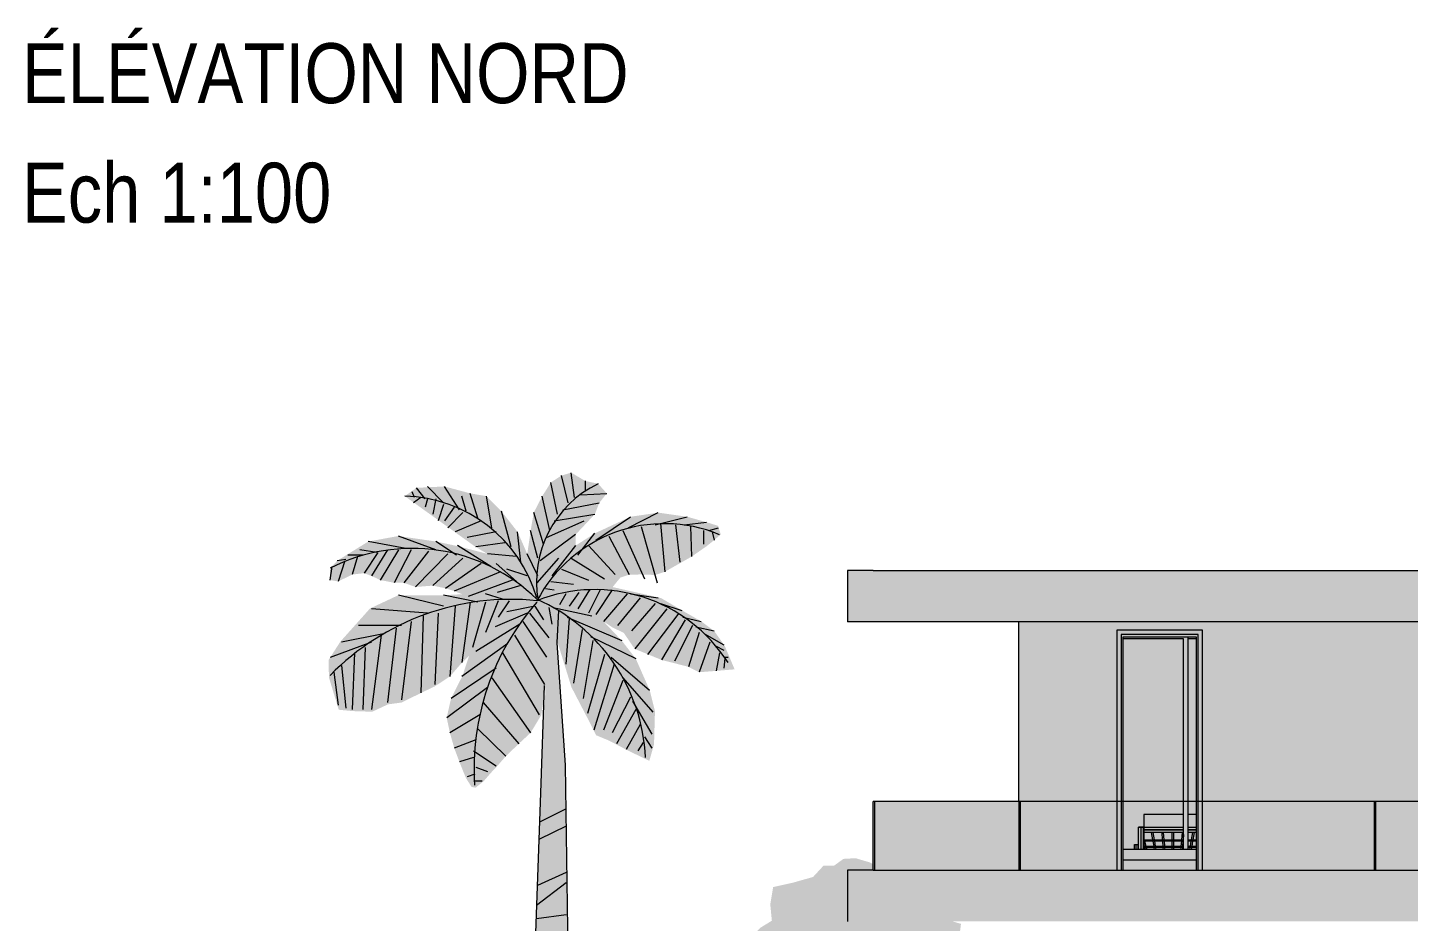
# Model space of a CAD drawing. Header units: centimetres. Extents: x -4381 to 5639, y -3920 to 4826.
# Drawn here: x 101.51 to 117.63, y 35.3 to 45.74 of the extents above; entities that cross this region are included whole.
import ezdxf
from ezdxf.xclip import XClip

# ---------------------------------------------------------------- set-up
doc = ezdxf.new("R2010")
doc.units = ezdxf.units.CM
doc.header["$MEASUREMENT"] = 0
doc.header["$XCLIPFRAME"] = 0
doc.set_wipeout_variables(frame=1)
doc.linetypes.add('Wipeout_Contour', pattern=[100, 0, -100])
for name, color, linetype, lineweight, true_color in [('00-TREES_Pen_No__178', 7, 'Continuous', 5, 0xbda888), ('00-TREES_Pen_No__181', 7, 'Continuous', 5, 0xddeaa8), ('00-TREES_Pen_No__185', 7, 'Continuous', 5, 0xbce39b), ('Dalles_Pen_No__61', 7, 'Continuous', 5, 0x6a6a6a), ('Structural - Bearing_Pen_No__102', 7, 'Continuous', 5, 0xcccccc), ('Structural - Bearing_Pen_No__112', 7, 'Continuous', 5, 0xd5aaaa), ('Structural - Bearing_Pen_No__61', 7, 'Continuous', 5, 0x6a6a6a), ('veg_Pen_No__158', 7, 'Continuous', 5, 0x7b6544)]:
    doc.layers.add(name, color=color, linetype=linetype, lineweight=lineweight, true_color=true_color)
for name, color, linetype, lineweight in [('01- MOBILIER_Pen_No__1', 7, 'Continuous', 5), ('0_Pen_No__7', 7, 'Continuous', 5), ('Dalles_Pen_No__1', 7, 'Continuous', 5), ('Structural - Bearing_Pen_No__1', 7, 'Continuous', 5), ('Structural - Bearing_Pen_No__18', 9, 'Continuous', 5)]:
    doc.layers.add(name, color=color, linetype=linetype, lineweight=lineweight)
for name, color, linetype in [('Dalles', 7, 'Continuous'), ('Drawing & Figure', 7, 'Continuous'), ('Structural - Bearing', 7, 'Continuous')]:
    doc.layers.add(name, color=color, linetype=linetype)
doc.styles.add('GENERATED_STYLE_2', font='')
doc.styles.get('GENERATED_STYLE_2').set_extended_font_data('Arial Narrow Occidental')

# ---------------------------------------------------------------- blocks, each defined once
blk = doc.blocks.new('Drawing_12_12', base_point=(564.438, 32.204))
at = {"layer": '00-TREES_Pen_No__178', "linetype": 'Continuous', "lineweight": 0, "ltscale": 10, "true_color": 0x5e5444}
blk.add_hatch(color=251, dxfattribs=at).paths.add_polyline_path([(107.688, 38.589), (107.63, 38.776), (107.586, 38.651), (107.595, 38.588), (107.522, 37.525), (107.448, 35.49), (107.412, 34.412), (107.387, 33.882), (107.314, 31.406), (107.834, 31.406), (107.856, 32.012), (107.809, 35.397), (107.784, 37.128), (107.729, 37.929)])
at = {"layer": '00-TREES_Pen_No__181', "linetype": 'Continuous', "ltscale": 10}
blk.add_hatch(color=256, dxfattribs=at).paths.add_polyline_path([(105.023, 38.359), (105.026, 38.153), (105.141, 37.776), (105.308, 37.76), (105.532, 37.753), (105.716, 37.839), (105.874, 37.86), (106.101, 37.972), (106.264, 38.05), (106.439, 38.165), (106.569, 38.314), (106.663, 38.408), (106.586, 38.172), (106.452, 37.908), (106.401, 37.683), (106.439, 37.506), (106.489, 37.329), (106.555, 37.153), (106.627, 36.976), (106.692, 36.874), (106.739, 36.866), (106.834, 36.943), (106.918, 37.04), (106.992, 37.119), (107.091, 37.233), (107.242, 37.378), (107.38, 37.506), (107.504, 37.711), (107.534, 37.893), (107.611, 38.388), (107.593, 38.616), (107.64, 38.744), (107.688, 38.589), (107.858, 38.039), (108.063, 37.644), (108.146, 37.478), (108.296, 37.416), (108.511, 37.303), (108.767, 37.179), (108.822, 37.371), (108.833, 37.759), (108.771, 38.005), (108.608, 38.374), (108.445, 38.583), (108.232, 38.808), (108.343, 38.734), (108.468, 38.675), (108.596, 38.487), (108.909, 38.358), (109.223, 38.278), (109.348, 38.214), (109.549, 38.23), (109.763, 38.248), (109.647, 38.523), (109.524, 38.696), (109.373, 38.808), (109.148, 38.937), (108.903, 39.081), (108.339, 39.209), (108.428, 39.319), (108.533, 39.355), (108.687, 39.356), (108.833, 39.35), (108.947, 39.387), (109.26, 39.564), (109.43, 39.682), (109.524, 39.757), (109.601, 39.824), (109.574, 39.902), (109.573, 39.923), (109.436, 39.966), (109.21, 40.03), (108.872, 40.078), (108.546, 40.03), (108.132, 39.837), (107.906, 39.693), (107.906, 39.821), (108.132, 40.062), (108.182, 40.191), (108.27, 40.303), (108.169, 40.416), (108.019, 40.448), (107.856, 40.545), (107.743, 40.512), (107.618, 40.432), (107.517, 40.271), (107.417, 40.078), (107.381, 39.862), (107.342, 39.596), (107.229, 39.853), (107.041, 40.094), (106.865, 40.271), (106.677, 40.303), (106.376, 40.384), (106.05, 40.368), (105.912, 40.271), (106.617, 39.765), (106.74, 39.677), (106.878, 39.596), (106.539, 39.685), (106.276, 39.741), (105.837, 39.805), (105.486, 39.741), (105.122, 39.516), (105.041, 39.429), (105.035, 39.291), (105.135, 39.275), (105.298, 39.355), (105.436, 39.371), (105.524, 39.339), (105.624, 39.291), (105.787, 39.259), (105.9, 39.259), (106.038, 39.21), (106.238, 39.226), (106.389, 39.194), (106.489, 39.162), (106.583, 39.125), (106.364, 39.114), (105.837, 39.114), (105.506, 38.959), (105.16, 38.572)])
at = {"layer": '00-TREES_Pen_No__185', "linetype": 'Continuous', "lineweight": 0, "ltscale": 10, "true_color": 0x5e714d}
h = blk.add_hatch(color=77, dxfattribs=at)
h.paths.add_polyline_path([(112.857, 33.43), (112.737, 33.552), (112.706, 33.653), (112.727, 33.783), (112.647, 33.917), (112.559, 34.059), (112.601, 34.25), (112.55, 34.412), (112.502, 34.566), (112.382, 34.688), (112.363, 34.879), (112.393, 35.032), (112.454, 35.121), (112.394, 35.182), (112.406, 35.275), (112.305, 35.305), (112.205, 35.346), (112.065, 35.569), (112.014, 35.723), (111.864, 35.724), (111.65, 35.766), (111.581, 35.836), (111.348, 35.991), (111.175, 36.042), (111.033, 36.034), (110.923, 35.954), (110.801, 35.955), (110.679, 35.823), (110.444, 35.756), (110.213, 35.705), (110.179, 35.503), (110.198, 35.312), (110.067, 35.232), (109.892, 35.06), (109.882, 34.849), (109.749, 34.778), (109.759, 34.688), (109.718, 34.567), (109.575, 34.435), (109.583, 34.326), (109.623, 34.192), (109.562, 34.152), (109.621, 33.97), (109.579, 33.849), (109.469, 33.8), (109.497, 33.606), (109.556, 33.444), (109.547, 33.375), (109.494, 33.274), (109.404, 33.263), (109.464, 33.132), (109.553, 33.019), (109.644, 32.888), (109.643, 32.726), (109.57, 32.655), (109.581, 32.533), (109.67, 32.483), (109.862, 32.34), (109.983, 32.238), (110.043, 32.125), (110.03, 31.992), (110.131, 31.89), (110.263, 31.828), (110.251, 31.727), (110.209, 31.545), (110.301, 31.484), (110.472, 31.482), (110.625, 31.574), (110.675, 31.654), (110.676, 31.704), (110.816, 31.552), (110.896, 31.47), (110.977, 31.398), (111.016, 31.195), (111.045, 30.911), (111.044, 30.749), (110.962, 30.568), (110.939, 30.536), (111.326, 30.536), (111.296, 30.86), (111.269, 31.092), (111.191, 31.428), (111.221, 31.61), (111.305, 32.002), (111.41, 32.024), (111.49, 32.001), (111.579, 31.87), (111.57, 31.789), (111.658, 31.687), (111.852, 31.674), (111.983, 31.734), (111.995, 31.855), (112.084, 31.805), (112.117, 31.906), (112.29, 32.22), (112.424, 32.401), (112.455, 32.563), (112.568, 32.683), (112.61, 32.874), (112.571, 33.027), (112.592, 33.157), (112.674, 33.249), (112.825, 33.309)])
h.paths.add_polyline_path([(111.098, 32.022), (111.019, 31.631), (110.898, 31.661), (110.692, 31.868), (110.697, 31.885), (110.75, 31.966), (110.831, 32.017), (110.953, 32.037)], flags=0)
at = {"layer": 'veg_Pen_No__158', "linetype": 'Continuous', "ltscale": 10}
for p, q in [((107.818, 40.191), (107.743, 40.512)), ((107.894, 40.255), (107.856, 40.545)), ((106.025, 40.255), (106, 40.32)), ((106.151, 40.239), (106.05, 40.368)), ((106.364, 40.191), (106.176, 40.384)), ((106.552, 40.111), (106.376, 40.384)), ((107.693, 40.062), (107.618, 40.432)), ((108.019, 40.448), (108.019, 40.336)), ((106.101, 40.255), (106.013, 40.191)), ((106.176, 40.239), (106.151, 40.143)), ((106.276, 40.239), (106.238, 40.062)), ((106.364, 40.175), (106.301, 39.982)), ((106.489, 40.143), (106.376, 39.982)), ((106.627, 40.094), (106.577, 40.271)), ((106.765, 40.014), (106.677, 40.303)), ((106.928, 39.902), (106.865, 40.271)), ((107.605, 39.869), (107.517, 40.271)), ((107.756, 40.111), (108.182, 40.191)), ((107.969, 40.287), (108.27, 40.303)), ((106.59, 40.078), (106.414, 39.902)), ((106.803, 39.982), (106.502, 39.853)), ((107.154, 39.677), (107.041, 40.094)), ((107.53, 39.709), (107.417, 40.078)), ((107.568, 39.789), (108.007, 39.982)), ((107.655, 39.982), (108.132, 40.062)), ((108.144, 39.757), (108.546, 40.03)), ((108.521, 39.902), (108.872, 40.078)), ((108.834, 39.934), (109.21, 40.03)), ((106.978, 39.853), (106.64, 39.789)), ((107.267, 39.5), (107.229, 39.853)), ((107.467, 39.548), (107.38, 39.869)), ((107.906, 39.821), (107.492, 39.516)), ((107.931, 39.58), (108.132, 39.837)), ((108.458, 39.869), (108.709, 39.307)), ((108.671, 39.918), (108.859, 39.259)), ((108.897, 39.95), (108.947, 39.387)), ((109.072, 39.934), (109.122, 39.5)), ((109.173, 39.934), (109.436, 39.966)), ((109.248, 39.918), (109.26, 39.564)), ((109.398, 39.869), (109.398, 39.709)), ((109.461, 39.869), (109.574, 39.902)), ((109.499, 39.853), (109.524, 39.757)), ((105.925, 39.66), (105.486, 39.741)), ((106.276, 39.644), (105.837, 39.805)), ((106.514, 39.58), (106.276, 39.741)), ((106.916, 39.451), (106.527, 39.693)), ((107.079, 39.725), (106.74, 39.677)), ((107.906, 39.693), (107.63, 39.339)), ((108.057, 39.693), (108.37, 39.355)), ((108.295, 39.805), (108.533, 39.355)), ((105.223, 39.532), (105.122, 39.516)), ((105.21, 39.516), (105.135, 39.275)), ((105.423, 39.58), (105.248, 39.58)), ((105.361, 39.564), (105.298, 39.355)), ((105.586, 39.612), (105.386, 39.644)), ((105.599, 39.612), (105.436, 39.371)), ((105.712, 39.644), (105.524, 39.339)), ((105.837, 39.644), (105.624, 39.291)), ((105.988, 39.644), (105.787, 39.259)), ((106.188, 39.628), (105.9, 39.259)), ((106.414, 39.596), (106.038, 39.21)), ((106.59, 39.548), (106.238, 39.226)), ((107.217, 39.564), (106.878, 39.596)), ((107.467, 39.339), (107.342, 39.596)), ((107.706, 39.548), (107.455, 39.259)), ((107.856, 39.548), (108.245, 39.307)), ((105.06, 39.451), (105.035, 39.291)), ((106.803, 39.484), (106.389, 39.194)), ((107.028, 39.387), (106.489, 39.162)), ((107.217, 39.275), (106.978, 39.484)), ((107.342, 39.339), (107.104, 39.419)), ((107.743, 39.419), (108.057, 39.291)), ((107.166, 39.291), (106.652, 39.098)), ((107.267, 39.226), (106.991, 39.146)), ((107.555, 39.194), (107.655, 39.178)), ((107.618, 39.275), (107.881, 39.242)), ((108.069, 39.178), (107.931, 38.953)), ((108.195, 39.178), (108.057, 38.905)), ((108.332, 39.178), (108.144, 38.889)), ((106.364, 38.985), (105.837, 39.114)), ((106.765, 39.034), (106.364, 39.114)), ((106.677, 39.034), (106.577, 38.326)), ((106.853, 39.034), (106.702, 38.503)), ((107.053, 39.066), (106.853, 39.13)), ((107.003, 39.05), (106.853, 38.68)), ((107.129, 39.05), (107.003, 38.857)), ((107.793, 39.13), (107.718, 39.001)), ((107.944, 39.146), (107.831, 38.985)), ((108.508, 39.13), (108.232, 38.808)), ((108.659, 39.082), (108.395, 38.76)), ((108.546, 39.13), (108.872, 39.082)), ((108.834, 39.017), (108.558, 38.696)), ((108.897, 39.017), (109.148, 38.937)), ((106.176, 38.905), (105.524, 38.953)), ((106.126, 38.873), (106.101, 37.972)), ((106.301, 38.905), (106.264, 38.069)), ((106.502, 38.985), (106.439, 38.165)), ((107.342, 38.905), (106.966, 38.744)), ((107.43, 38.985), (107.104, 38.921)), ((107.367, 38.905), (107.593, 38.616)), ((107.43, 38.985), (107.53, 38.825)), ((107.593, 38.969), (107.63, 38.776)), ((107.643, 38.969), (108.094, 38.873)), ((107.706, 38.937), (107.687, 38.561)), ((107.806, 38.857), (108.445, 38.583)), ((108.972, 38.953), (108.596, 38.487)), ((109.11, 38.905), (108.746, 38.423)), ((109.16, 38.857), (109.373, 38.808)), ((105.875, 38.76), (105.373, 38.76)), ((105.812, 38.728), (105.712, 37.86)), ((105.988, 38.808), (105.875, 37.892)), ((107.254, 38.776), (106.74, 38.455)), ((107.292, 38.808), (107.568, 38.39)), ((107.831, 38.841), (107.793, 38.31)), ((107.981, 38.712), (107.881, 38.085)), ((109.185, 38.825), (108.909, 38.358)), ((109.273, 38.76), (109.06, 38.342)), ((109.311, 38.744), (109.524, 38.696)), ((105.524, 38.567), (105.041, 38.386)), ((105.662, 38.664), (105.173, 38.567)), ((105.637, 38.648), (105.524, 37.78)), ((107.116, 38.551), (106.577, 38.165)), ((107.191, 38.648), (107.543, 38.069)), ((107.686, 38.559), (107.784, 37.128)), ((108.107, 38.583), (107.994, 37.908)), ((108.082, 38.632), (108.608, 38.374)), ((109.348, 38.68), (109.223, 38.278)), ((109.474, 38.567), (109.348, 38.214)), ((109.411, 38.664), (109.637, 38.535)), ((105.323, 38.439), (105.298, 37.78)), ((105.448, 38.503), (105.423, 37.78)), ((107.053, 38.439), (107.48, 37.715)), ((108.245, 38.423), (108.044, 37.731)), ((108.32, 38.39), (108.771, 38.005)), ((109.549, 38.519), (109.637, 38.471)), ((109.586, 38.439), (109.549, 38.23)), ((109.649, 38.374), (109.637, 38.262)), ((109.649, 38.39), (109.687, 38.39)), ((105.085, 38.214), (105.135, 37.828)), ((105.173, 38.294), (105.223, 37.796)), ((106.978, 38.262), (106.452, 37.908)), ((108.358, 38.31), (108.119, 37.539)), ((106.928, 38.149), (107.38, 37.506)), ((107.54, 38.059), (107.497, 36.806)), ((108.458, 38.117), (108.232, 37.539)), ((108.458, 38.149), (108.809, 37.747)), ((106.878, 38.037), (106.401, 37.683)), ((108.546, 37.924), (108.332, 37.506)), ((106.828, 37.86), (107.242, 37.378)), ((108.608, 37.78), (108.383, 37.378)), ((108.571, 37.876), (108.796, 37.49)), ((106.79, 37.715), (106.439, 37.506)), ((108.659, 37.603), (108.496, 37.313)), ((106.74, 37.426), (106.489, 37.329)), ((106.765, 37.555), (107.091, 37.233)), ((108.709, 37.458), (108.796, 37.329)), ((106.715, 37.297), (106.978, 37.121)), ((108.696, 37.394), (108.633, 37.297)), ((106.715, 37.217), (106.552, 37.169)), ((106.74, 37.104), (106.878, 37.056)), ((107.784, 37.128), (107.856, 32.012)), ((106.728, 37.024), (106.64, 36.992)), ((106.728, 36.944), (106.815, 36.944)), ((107.497, 36.806), (107.389, 33.763)), ((107.797, 36.618), (107.484, 36.464)), ((107.797, 36.417), (107.484, 36.263)), ((107.797, 35.876), (107.46, 35.722)), ((107.797, 35.753), (107.448, 35.49)), ((107.797, 35.382), (107.448, 35.335))]:
    blk.add_line(p, q, dxfattribs=at)
for centre, radius, start, end in [((108.728, 39.265), 1.279, 115.8877, 189.715), ((105.872, 38.624), 1.647, 16.118, 88.5968), ((108.943, 38.269), 1.68, 67.4695, 152.3289), ((105.996, 37.572), 2.088, 45.6787, 117.2229), ((108.133, 37.338), 1.841, 32.4678, 111.6169), ((107.154, 36.104), 2.961, 84.1773, 135.5566), ((109.66, 37.091), 2.939, 138.6215, 183.8057), ((106.599, 37.121), 2.125, 2.5867, 66.2408)]:
    blk.add_arc(centre, radius, start, end, dxfattribs=at)
at = {"color": 254, "linetype": 'Wipeout_Contour', "lineweight": 0, "ltscale": 525.444129}
blk.add_wipeout([(111.08, 39.204), (111.08, 38.804), (139.68, 38.804), (139.68, 39.204)], dxfattribs=at).dxf.layer = 'Dalles'
at = {"layer": 'Dalles_Pen_No__61', "linetype": 'Continuous', "ltscale": 10}
blk.add_hatch(color=256, dxfattribs=at).paths.add_polyline_path([(111.08, 39.204), (111.08, 38.804), (139.68, 38.804), (139.68, 39.204)])
at = {"color": 254, "linetype": 'Wipeout_Contour', "lineweight": 0, "ltscale": 467.403518}
blk.add_wipeout([(111.38, 35.704), (111.38, 35.904), (111.08, 35.904), (111.08, 35.704)], dxfattribs=at).dxf.layer = 'Structural - Bearing'
at = {"layer": 'Structural - Bearing_Pen_No__61', "linetype": 'Continuous', "ltscale": 10}
blk.add_hatch(color=256, dxfattribs=at).paths.add_polyline_path([(111.38, 35.704), (111.38, 35.904), (111.08, 35.904), (111.08, 35.704)])
at = {"color": 254, "linetype": 'Wipeout_Contour', "lineweight": 0, "ltscale": 471.881306}
blk.add_wipeout([(111.38, 39.204), (111.38, 39.404), (111.08, 39.404), (111.08, 39.204)], dxfattribs=at).dxf.layer = 'Structural - Bearing'
at = {"layer": 'Structural - Bearing_Pen_No__61', "linetype": 'Continuous', "ltscale": 10}
blk.add_hatch(color=256, dxfattribs=at).paths.add_polyline_path([(111.38, 39.204), (111.38, 39.404), (111.08, 39.404), (111.08, 39.204)])
at = {"layer": 'Dalles_Pen_No__1', "linetype": 'Continuous', "ltscale": 10}
blk.add_line((111.08, 39.204), (111.08, 38.804), dxfattribs=at)
at = {"layer": 'Structural - Bearing_Pen_No__1', "linetype": 'Continuous', "ltscale": 10}
blk.add_line((111.08, 39.404), (111.08, 39.204), dxfattribs=at)
at = {"color": 254, "linetype": 'Wipeout_Contour', "lineweight": 0, "ltscale": 522.322384}
blk.add_wipeout([(111.38, 35.704), (139.68, 35.704), (139.68, 35.904), (111.38, 35.904)], dxfattribs=at).dxf.layer = 'Structural - Bearing'
at = {"layer": 'Structural - Bearing_Pen_No__61', "linetype": 'Continuous', "ltscale": 10}
blk.add_hatch(color=256, dxfattribs=at).paths.add_polyline_path([(111.38, 35.704), (139.68, 35.704), (139.68, 35.904), (111.38, 35.904)])
at = {"color": 254, "linetype": 'Wipeout_Contour', "lineweight": 0, "ltscale": 526.37172}
blk.add_wipeout([(111.38, 39.204), (139.68, 39.204), (139.68, 39.404), (111.38, 39.404)], dxfattribs=at).dxf.layer = 'Structural - Bearing'
at = {"layer": 'Structural - Bearing_Pen_No__61', "linetype": 'Continuous', "ltscale": 10}
blk.add_hatch(color=256, dxfattribs=at).paths.add_polyline_path([(111.38, 39.204), (139.68, 39.204), (139.68, 39.404), (111.38, 39.404)])
at = {"layer": 'Structural - Bearing_Pen_No__1', "linetype": 'Continuous', "ltscale": 10}
for q in [(111.08, 39.404), (139.68, 39.404)]:
    blk.add_line((111.38, 39.404), q, dxfattribs=at)
at = {"color": 254, "linetype": 'Wipeout_Contour', "lineweight": 0, "ltscale": 521.419134}
blk.add_wipeout([(111.08, 35.704), (111.08, 35.304), (139.68, 35.304), (139.68, 35.704)], dxfattribs=at).dxf.layer = 'Dalles'
at = {"color": 254, "linetype": 'Wipeout_Contour', "lineweight": 0, "ltscale": 522.339041}
blk.add_wipeout([(111.38, 36.704), (111.38, 35.904), (139.4, 35.904), (139.4, 36.704)], dxfattribs=at).dxf.layer = 'Structural - Bearing'
at = {"layer": 'Dalles_Pen_No__61', "linetype": 'Continuous', "ltscale": 10}
blk.add_hatch(color=256, dxfattribs=at).paths.add_polyline_path([(111.08, 35.704), (111.08, 35.304), (139.68, 35.304), (139.68, 35.704)])
at = {"layer": 'Structural - Bearing_Pen_No__102', "linetype": 'Continuous', "ltscale": 10}
blk.add_hatch(color=256, dxfattribs=at).paths.add_polyline_path([(111.38, 36.704), (111.38, 35.904), (139.4, 35.904), (139.4, 36.704)])
at = {"layer": '01- MOBILIER_Pen_No__1', "linetype": 'Continuous', "ltscale": 10}
for p, q in [((114.54, 36.554), (114.54, 36.553)), ((115.005, 36.554), (114.54, 36.554)), ((114.54, 36.553), (114.54, 36.552)), ((114.54, 36.552), (114.54, 36.55)), ((114.54, 36.55), (114.54, 36.547)), ((114.54, 36.547), (114.54, 36.544)), ((114.54, 36.544), (114.54, 36.54)), ((114.54, 36.54), (114.54, 36.535)), ((114.54, 36.535), (114.54, 36.531)), ((114.54, 36.531), (114.54, 36.526)), ((114.54, 36.526), (114.54, 36.521)), ((114.54, 36.521), (114.54, 36.401)), ((115.151, 36.554), (115.055, 36.554)), ((114.485, 36.403), (114.48, 36.403)), ((114.48, 36.144), (114.48, 36.403)), ((114.48, 36.403), (114.485, 36.403)), ((114.498, 36.403), (114.485, 36.403)), ((114.485, 36.403), (114.498, 36.403)), ((114.508, 36.403), (114.498, 36.403)), ((114.498, 36.403), (114.508, 36.403)), ((114.508, 36.144), (114.508, 36.403)), ((114.508, 36.403), (114.508, 36.403)), ((114.508, 36.333), (114.51, 36.333)), ((114.508, 36.328), (114.51, 36.328)), ((114.51, 36.403), (114.515, 36.403)), ((114.515, 36.403), (114.51, 36.403)), ((114.51, 36.144), (114.51, 36.403)), ((114.515, 36.403), (114.528, 36.403)), ((114.528, 36.403), (114.515, 36.403)), ((114.528, 36.403), (114.538, 36.403)), ((114.538, 36.403), (114.528, 36.403)), ((114.538, 36.403), (114.538, 36.403)), ((114.538, 36.144), (114.538, 36.403)), ((114.54, 36.401), (114.54, 36.391)), ((115.005, 36.401), (114.54, 36.401)), ((114.54, 36.391), (114.54, 36.378)), ((114.54, 36.378), (114.54, 36.373)), ((115.005, 36.373), (114.54, 36.373)), ((114.54, 36.373), (114.54, 36.371)), ((114.54, 36.371), (114.54, 36.361)), ((115.005, 36.371), (114.54, 36.371)), ((114.54, 36.361), (114.54, 36.348)), ((114.54, 36.348), (114.54, 36.343)), ((115.005, 36.343), (114.54, 36.343)), ((114.54, 36.343), (114.54, 36.274)), ((114.54, 36.258), (114.54, 36.274)), ((114.54, 36.274), (114.544, 36.258)), ((114.646, 36.258), (114.631, 36.343)), ((114.646, 36.343), (114.661, 36.258)), ((114.76, 36.258), (114.753, 36.343)), ((114.768, 36.343), (114.775, 36.258)), ((114.872, 36.258), (114.872, 36.343)), ((114.887, 36.343), (114.887, 36.258)), ((114.984, 36.258), (114.992, 36.343)), ((115.005, 36.319), (114.999, 36.258)), ((115.151, 36.401), (115.055, 36.401)), ((115.151, 36.373), (115.055, 36.373)), ((115.151, 36.371), (115.055, 36.371)), ((115.151, 36.343), (115.055, 36.343)), ((115.098, 36.258), (115.113, 36.343)), ((115.128, 36.343), (115.113, 36.258)), ((115.151, 36.144), (114.301, 36.144)), ((114.43, 36.204), (114.435, 36.204)), ((114.43, 36.144), (114.43, 36.204)), ((114.435, 36.204), (114.447, 36.204)), ((114.447, 36.204), (114.452, 36.204)), ((114.452, 36.204), (114.458, 36.204)), ((114.452, 36.144), (114.452, 36.204)), ((114.458, 36.204), (114.469, 36.204)), ((114.469, 36.204), (114.475, 36.204)), ((114.475, 36.196), (114.475, 36.204)), ((114.48, 36.204), (114.475, 36.204)), ((114.475, 36.181), (114.475, 36.196)), ((114.475, 36.174), (114.475, 36.181)), ((114.475, 36.166), (114.475, 36.174)), ((114.48, 36.174), (114.475, 36.174)), ((114.475, 36.151), (114.475, 36.166)), ((114.475, 36.144), (114.475, 36.151)), ((114.54, 36.204), (114.538, 36.204)), ((114.54, 36.174), (114.538, 36.174)), ((114.54, 36.243), (114.54, 36.258)), ((114.54, 36.258), (115.005, 36.258)), ((114.54, 36.217), (114.54, 36.243)), ((115.005, 36.243), (114.54, 36.243)), ((114.549, 36.182), (114.54, 36.217)), ((114.54, 36.217), (114.54, 36.182)), ((114.54, 36.167), (114.54, 36.182)), ((114.54, 36.182), (115.005, 36.182)), ((115.005, 36.167), (114.54, 36.167)), ((114.54, 36.167), (114.54, 36.144)), ((114.548, 36.243), (114.565, 36.182)), ((114.56, 36.144), (114.553, 36.167)), ((114.569, 36.167), (114.575, 36.144)), ((114.66, 36.182), (114.649, 36.243)), ((114.667, 36.144), (114.663, 36.167)), ((114.664, 36.243), (114.675, 36.182)), ((114.678, 36.167), (114.682, 36.144)), ((114.767, 36.182), (114.761, 36.243)), ((114.77, 36.144), (114.768, 36.167)), ((114.777, 36.243), (114.782, 36.182)), ((114.783, 36.167), (114.785, 36.144)), ((114.872, 36.182), (114.872, 36.243)), ((114.872, 36.144), (114.872, 36.167)), ((114.887, 36.243), (114.887, 36.182)), ((114.887, 36.167), (114.887, 36.144)), ((114.974, 36.144), (114.976, 36.167)), ((114.977, 36.182), (114.983, 36.243)), ((114.991, 36.167), (114.989, 36.144)), ((114.998, 36.243), (114.993, 36.182)), ((115.055, 36.258), (115.151, 36.258)), ((115.151, 36.243), (115.055, 36.243)), ((115.055, 36.182), (115.151, 36.182)), ((115.151, 36.167), (115.055, 36.167)), ((115.077, 36.144), (115.082, 36.167)), ((115.084, 36.182), (115.095, 36.243)), ((115.097, 36.167), (115.093, 36.144)), ((115.11, 36.243), (115.1, 36.182)), ((114.301, 36.024), (115.151, 36.024))]:
    blk.add_line(p, q, dxfattribs=at)
at = {"layer": 'Dalles_Pen_No__1', "linetype": 'Continuous', "ltscale": 10}
blk.add_line((111.08, 35.704), (111.08, 35.304), dxfattribs=at)
at = {"layer": 'Structural - Bearing_Pen_No__1', "linetype": 'Continuous', "ltscale": 10}
for p, q in [((111.38, 35.904), (111.38, 36.704)), ((111.4, 35.904), (111.4, 36.704)), ((111.08, 35.904), (111.08, 35.704)), ((111.38, 35.904), (111.08, 35.904)), ((111.38, 35.904), (139.68, 35.904))]:
    blk.add_line(p, q, dxfattribs=at)
at = {"color": 254, "linetype": 'Wipeout_Contour', "lineweight": 0, "ltscale": 481.226654}
blk.add_wipeout([(114.226, 36.704), (114.276, 36.704), (114.276, 38.654), (114.226, 38.654)], dxfattribs=at).dxf.layer = 'Structural - Bearing'
at = {"color": 254, "linetype": 'Wipeout_Contour', "lineweight": 0, "ltscale": 484.836886}
blk.add_wipeout([(115.176, 38.654), (115.176, 36.704), (115.226, 36.704), (115.226, 38.654)], dxfattribs=at).dxf.layer = 'Structural - Bearing'
at = {"layer": 'Structural - Bearing_Pen_No__18', "linetype": 'Continuous', "ltscale": 10}
for points in [[(114.226, 36.704), (114.276, 36.704), (114.276, 38.654), (114.226, 38.654)], [(115.176, 38.654), (115.176, 36.704), (115.226, 36.704), (115.226, 38.654)]]:
    blk.add_hatch(color=256, dxfattribs=at).paths.add_polyline_path(points)
at = {"color": 254, "linetype": 'Wipeout_Contour', "lineweight": 0, "ltscale": 726.089929}
blk.add_wipeout([(115.226, 38.704), (114.226, 38.704), (114.226, 38.654), (114.276, 38.654), (115.176, 38.654), (115.226, 38.654)], dxfattribs=at).dxf.layer = 'Structural - Bearing'
at = {"layer": 'Structural - Bearing_Pen_No__18', "linetype": 'Continuous', "ltscale": 10}
blk.add_hatch(color=256, dxfattribs=at).paths.add_polyline_path([(115.226, 38.704), (114.226, 38.704), (114.226, 38.654), (114.276, 38.654), (115.176, 38.654), (115.226, 38.654)])
at = {"color": 254, "linetype": 'Wipeout_Contour', "lineweight": 0, "ltscale": 481.353217}
blk.add_wipeout([(114.276, 38.629), (114.276, 36.704), (114.301, 36.704), (114.301, 38.629)], dxfattribs=at).dxf.layer = 'Structural - Bearing'
at = {"color": 254, "linetype": 'Wipeout_Contour', "lineweight": 0, "ltscale": 484.678539}
blk.add_wipeout([(115.151, 36.704), (115.176, 36.704), (115.176, 38.629), (115.151, 38.629)], dxfattribs=at).dxf.layer = 'Structural - Bearing'
at = {"layer": 'Structural - Bearing_Pen_No__18', "linetype": 'Continuous', "ltscale": 10}
for points in [[(114.276, 38.629), (114.276, 36.704), (114.301, 36.704), (114.301, 38.629)], [(115.151, 36.704), (115.176, 36.704), (115.176, 38.629), (115.151, 38.629)]]:
    blk.add_hatch(color=256, dxfattribs=at).paths.add_polyline_path(points)
at = {"color": 254, "linetype": 'Wipeout_Contour', "lineweight": 0, "ltscale": 726.02652}
blk.add_wipeout([(114.276, 38.654), (114.276, 38.629), (114.301, 38.629), (115.151, 38.629), (115.176, 38.629), (115.176, 38.654)], dxfattribs=at).dxf.layer = 'Structural - Bearing'
at = {"layer": 'Structural - Bearing_Pen_No__18', "linetype": 'Continuous', "ltscale": 10}
blk.add_hatch(color=256, dxfattribs=at).paths.add_polyline_path([(114.276, 38.654), (114.276, 38.629), (114.301, 38.629), (115.151, 38.629), (115.176, 38.629), (115.176, 38.654)])
at = {"color": 254, "linetype": 'Wipeout_Contour', "lineweight": 0, "ltscale": 483.013836}
blk.add_wipeout([(114.301, 38.629), (114.301, 36.704), (115.151, 36.704), (115.151, 38.629)], dxfattribs=at).dxf.layer = 'Structural - Bearing'
at = {"layer": 'Structural - Bearing_Pen_No__102', "linetype": 'Continuous', "ltscale": 10}
blk.add_hatch(color=256, dxfattribs=at).paths.add_polyline_path([(114.301, 38.629), (114.301, 36.704), (115.151, 36.704), (115.151, 38.629)])
at = {"color": 254, "linetype": 'Wipeout_Contour', "lineweight": 0, "ltscale": 2021.141832}
blk.add_wipeout([(113.08, 38.804), (113.08, 36.704), (114.226, 36.704), (114.226, 38.704), (115.226, 38.704), (115.226, 36.704), (120.676, 36.704), (120.676, 38.704), (122.676, 38.704), (122.676, 36.704), (124.98, 36.704), (124.98, 38.704), (125.98, 38.704), (125.98, 36.704), (127.68, 36.704), (127.68, 38.804)], dxfattribs=at).dxf.layer = 'Structural - Bearing'
at = {"layer": 'Structural - Bearing_Pen_No__112', "linetype": 'Continuous', "ltscale": 10}
blk.add_hatch(color=256, dxfattribs=at).paths.add_polyline_path([(113.08, 38.804), (113.08, 36.704), (114.226, 36.704), (114.226, 38.704), (115.226, 38.704), (115.226, 36.704), (120.676, 36.704), (120.676, 38.704), (122.676, 38.704), (122.676, 36.704), (124.98, 36.704), (124.98, 38.704), (125.98, 38.704), (125.98, 36.704), (127.68, 36.704), (127.68, 38.804)])
at = {"layer": 'Dalles_Pen_No__1', "linetype": 'Continuous', "ltscale": 10}
blk.add_line((139.68, 38.804), (111.08, 38.804), dxfattribs=at)
at = {"layer": 'Structural - Bearing_Pen_No__1', "linetype": 'Continuous', "ltscale": 10}
for p, q in [((113.08, 36.704), (113.08, 38.804)), ((114.226, 38.704), (114.226, 35.904)), ((115.226, 38.704), (114.226, 38.704)), ((115.226, 35.904), (115.226, 38.704)), ((114.276, 38.654), (114.276, 35.904)), ((115.176, 38.654), (114.276, 38.654)), ((114.301, 35.904), (114.301, 38.629)), ((114.301, 38.629), (115.151, 38.629)), ((115.005, 38.604), (114.301, 38.604)), ((115.005, 36.144), (115.005, 38.604)), ((115.055, 38.629), (115.055, 38.604)), ((115.055, 38.604), (115.055, 36.144)), ((115.151, 38.604), (115.055, 38.604)), ((115.151, 38.629), (115.151, 35.904)), ((115.176, 35.904), (115.176, 38.654)), ((139.4, 36.704), (111.38, 36.704)), ((113.08, 36.704), (111.4, 36.704)), ((113.08, 36.704), (113.08, 35.904)), ((117.23, 36.704), (113.1, 36.704)), ((113.1, 35.904), (113.1, 36.704)), ((117.23, 36.704), (117.23, 35.904)), ((126.66, 36.704), (117.25, 36.704)), ((117.25, 35.904), (117.25, 36.704))]:
    blk.add_line(p, q, dxfattribs=at)

msp = doc.modelspace()

# ---------------------------------------------------------------- block references
at = {"layer": 'Drawing & Figure', "color": 151, "linetype": 'Continuous', "lineweight": 5, "ltscale": 10, "true_color": 0x80c2ff}
ref = msp.add_blockref('Drawing_12_12', (564.43842, 32.20361), dxfattribs=at)
XClip(ref).set_block_clipping_path([(101.4426918859, 23.6253966175), (149.8554874385, 45.1170657245)])

# ---------------------------------------------------------------- texts
at = {"layer": '0_Pen_No__7', "linetype": 'Continuous', "insert": (101.44269, 43.45497), "char_height": 0.7, "width": 15.476861, "attachment_point": 7, "line_spacing_factor": 1.196104, "style": 'GENERATED_STYLE_2'}
msp.add_mtext('\\A1;{\\fArial Narrow Occidental|b0|i0|c0|p34;ÉLÉVATION NORD\\P\\fArial Narrow Occidental|b0|i0|c0|p34;Ech 1:100}', dxfattribs=at)

doc.saveas('drawing.dxf')
